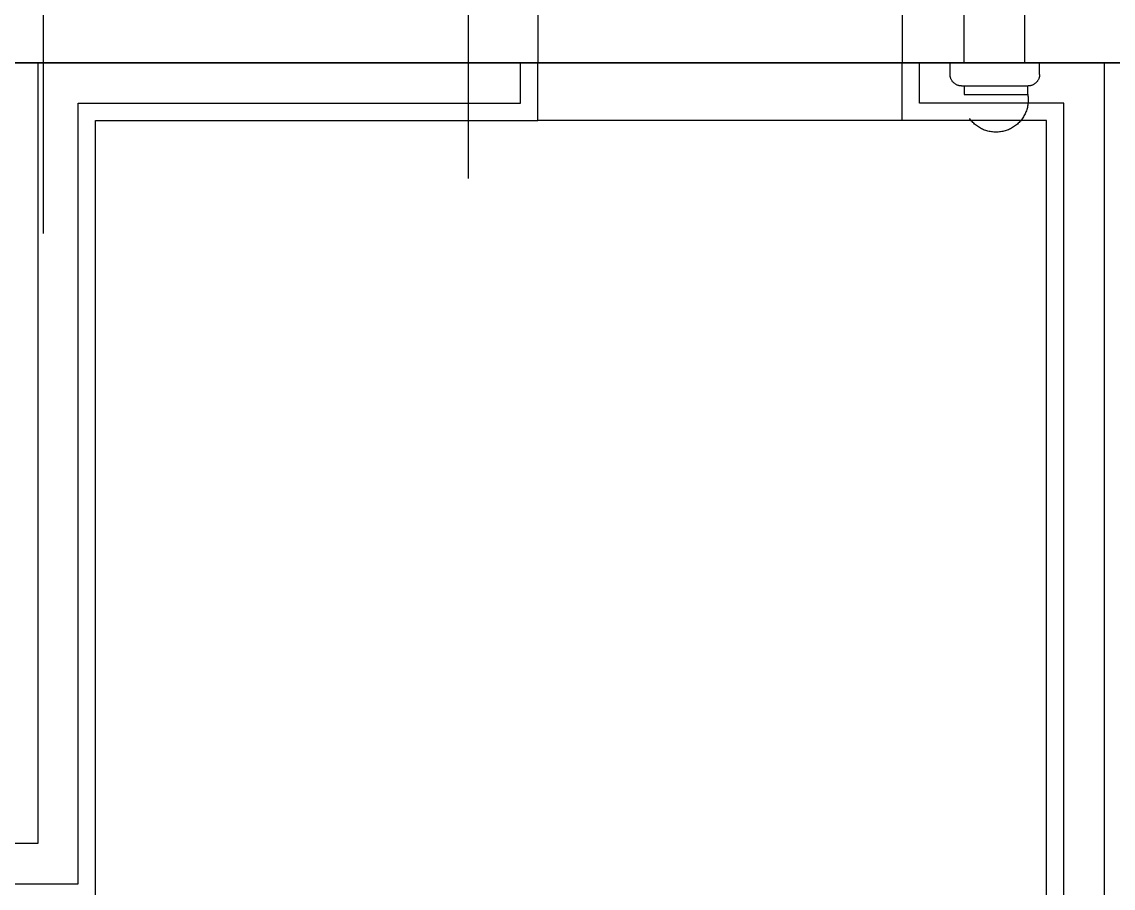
# Model space of a CAD drawing. Header units: millimetres. Extents: x 7086022 to 7120578, y 229555 to 276126.
# Drawn here: x 7106211 to 7108098, y 240047 to 241546 of the extents above; entities that cross this region are included whole.
import ezdxf
from ezdxf.xclip import XClip

# ---------------------------------------------------------------- set-up
doc = ezdxf.new("R2010")
doc.units = ezdxf.units.MM
doc.header["$LTSCALE"] = 100
doc.header["$XCLIPFRAME"] = 2
doc.linetypes.add('U-84D-EX$0$CEN', pattern=[62, 60, -1, 0, -1])
doc.linetypes.add('U-84D-EX$0$HID', pattern=[2.3, 1.5, -0.8])
for name, color, linetype in [('BP', 7, 'Continuous'), ('C-302-C-TF_84C+84D+84C$0$COL', 2, 'Continuous'), ('ELE8', 8, 'Continuous'), ('U-84D-EX$0$CEN', 1, 'U-84D-EX$0$CEN'), ('U-84D-EX$0$CON', 2, 'Continuous'), ('U-84D-EX$0$FUR_미설치가구', 8, 'U-84D-EX$0$HID'), ('U-84D-EX$0$S-ELE', 4, 'Continuous'), ('U-84D-EX$0$발코니 입면선', 4, 'Continuous'), ('기단부-석재', 6, 'Continuous')]:
    doc.layers.add(name, color=color, linetype=linetype)
doc.layers.add('U-84D-EX$0$MC', color=152, linetype='Continuous', plot=False)

# ---------------------------------------------------------------- blocks, each defined once
blk = doc.blocks.new('C-302-C-TF_84C+84D+84C', base_point=(0, 0))
at = {"layer": 'C-302-C-TF_84C+84D+84C$0$COL'}
blk.add_lwpolyline([(-6050, -12535), (-6050, -13885), (-6320, -13885)], dxfattribs=at)
blk = doc.blocks.new('U-84D-EX$0$A$Cd8f55ee0')
at = {"layer": 'U-84D-EX$0$FUR_미설치가구'}
for p, q in [((-192.5, 375), (-192.5, 390)), ((-192.5, 390), (-82.5, 390)), ((-192.5, 375), (-192.5, 390)), ((-82.5, 390), (-82.5, 375)), ((-82.5, 390), (-82.5, 375)), ((-197, 375), (-82, 375)), ((-217, 355), (-217, 335)), ((-217, 355), (-217, 335)), ((-62, 355), (-62, 335)), ((-62, 335), (-217, 335)), ((-62, 335), (-217, 335)), ((-192.5, 335), (-192.5, -50)), ((-87.5, 335), (-87.5, -50)), ((-280, -50), (0, -550)), ((0, -50), (-280, -550))]:
    blk.add_line(p, q, dxfattribs=at)
blk.add_lwpolyline([(-280, -550), (0, -550), (0, -50), (-280, -50)], close=True, dxfattribs=at)
for centre, radius, start, end in [((-137.5, 399.2), 55.8, 350.4727, 189.5273), ((-197, 355), 20, 90, 180), ((-197, 355), 20, 90, 180), ((-82, 355), 20, 0, 90)]:
    blk.add_arc(centre, radius, start, end, dxfattribs=at)
blk = doc.blocks.new('U-84D-EX$0$S-CEN')
at = {"layer": 'U-84D-EX$0$S-ELE', "color": 8, "linetype": 'U-84D-EX$0$CEN'}
for p, q in [((-12535, 10665), (-12535, 7785)), ((-12735, 9595), (-11230, 9595))]:
    blk.add_line(p, q, dxfattribs=at)
at = {"layer": 'U-84D-EX$0$S-ELE', "color": 4}
blk.add_line((-12535, 9475), (-12535, 8845), dxfattribs=at)
blk = doc.blocks.new('U-84D-EX', base_point=(0, 0))
at = {"layer": 'U-84D-EX$0$CEN'}
for p, q in [((-5920, -2680), (-5920, 200)), ((-5920, -870), (-4815, -870))]:
    blk.add_line(p, q, dxfattribs=at)
at = {"layer": 'U-84D-EX$0$CON'}
for p, q in [((-5670, -990), (-5920, -990)), ((-5920, -1970), (-5920, -1620)), ((-5670, -1620), (-5920, -1620)), ((-9040, -1970), (-5920, -1970))]:
    blk.add_line(p, q, dxfattribs=at)
blk.add_lwpolyline([(-5920, -125), (-5920, -990)], dxfattribs=at)
at = {"layer": 'U-84D-EX$0$MC'}
blk.add_line((-6215, -135), (200, -135), dxfattribs=at)
at = {"layer": 'U-84D-EX$0$발코니 입면선'}
blk.add_line((-5920, -1620), (-5920, -990), dxfattribs=at)
at = {"layer": 'U-84D-EX$0$FUR_미설치가구', "xscale": -1.000000000000001, "rotation": 90}
blk.add_blockref('U-84D-EX$0$A$Cd8f55ee0', (-5585, -1920), dxfattribs=at)
at = {"layer": 'U-84D-EX$0$S-ELE'}
blk.add_blockref('U-84D-EX$0$S-CEN', (6615, -10465), dxfattribs=at)
blk = doc.blocks.new('기단부-302-TF')
at = {"layer": 'ELE8'}
blk.add_line((5090, -14030), (4460, -14030), dxfattribs=at)
at = {"layer": '기단부-석재'}
for points in [[(2605, -15280), (2605, -15380), (3695, -15380), (3695, -14030), (4460, -14030), (4460, -13930)], [(2635, -15280), (2635, -15350), (3665, -15350), (3665, -14000), (4430, -14000), (4430, -13930)], [(6250, -17050), (6250, -17150), (5340, -17150), (5340, -14030), (5090, -14030), (5090, -13930)], [(6220, -17050), (6220, -17120), (5370, -17120), (5370, -14000), (5120, -14000), (5120, -13930)]]:
    blk.add_lwpolyline(points, dxfattribs=at)

msp = doc.modelspace()

# ---------------------------------------------------------------- block references
at = {"layer": 'BP'}
msp.add_blockref('C-302-C-TF_84C+84D+84C', (7112288.1, 254009.9), dxfattribs=at)

# ---------------------------------------------------------------- next in the draw order: block references
ref = msp.add_blockref('U-84D-EX', (7106113.1, 247394.9), dxfattribs=dict(at, rotation=90))
XClip(ref).set_block_clipping_path([(324.9999999999, 0), (324.9999999967, -2999.9999999991), (2544.9999999997, -2999.9999999991), (2544.9999999997, -1934.9999999991), (6614.9999999999, -1934.9999999991), (6614.9999999999, -10964.9999999991), (-9540.0000000001, -10964.9999999991), (-9540.0000000001, -17.3253110833)])

# ---------------------------------------------------------------- next in the draw order: block references
at = {"layer": '기단부-석재'}
msp.add_blockref('기단부-302-TF', (7102643.1, 255404.9), dxfattribs=at)

doc.saveas('drawing.dxf')
